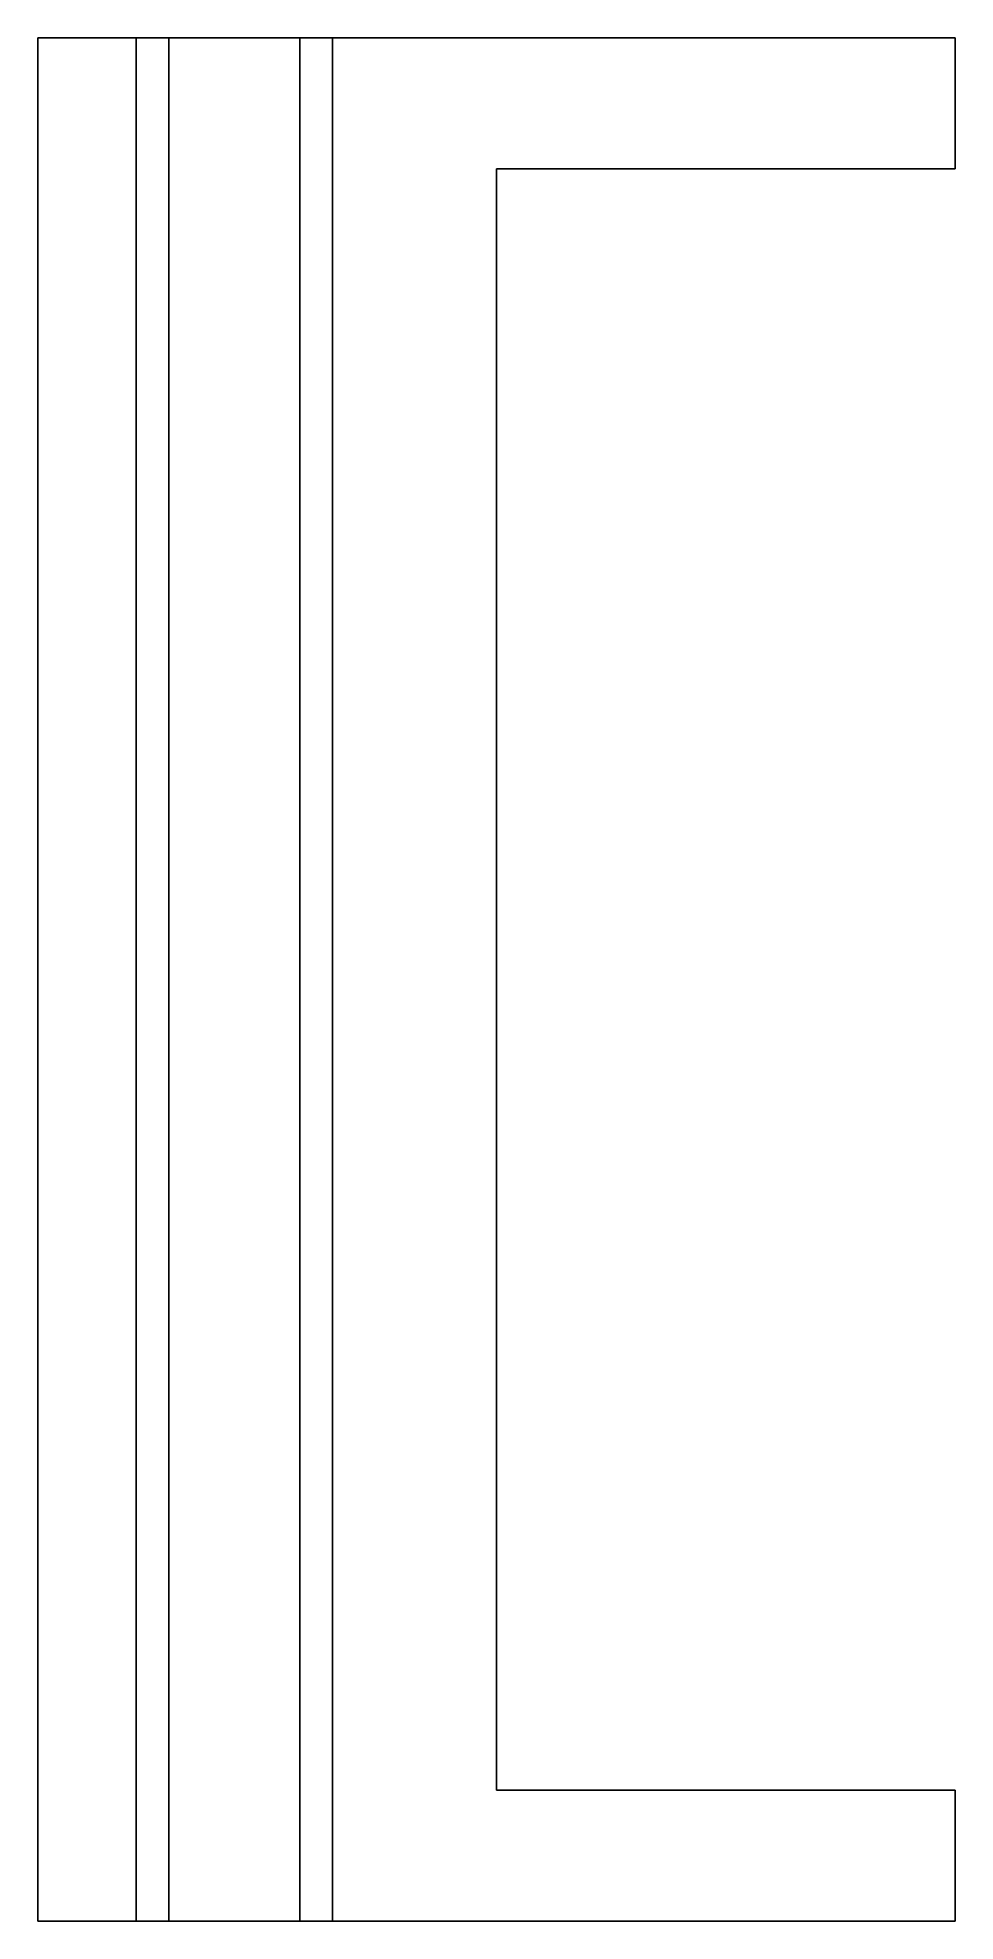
# Model space of a CAD drawing. Header units: metres. Extents: x -28 to 0, y -57.5 to 0.
import ezdxf

# ---------------------------------------------------------------- set-up
doc = ezdxf.new("R2010")
doc.units = ezdxf.units.M

msp = doc.modelspace()

# ---------------------------------------------------------------- linework, layer by layer
for points in [[(-28, -57.5), (-28, -56.35), (-28, -55.2), (-28, -54.05), (-28, -52.9), (-28, -51.75), (-28, -50.6), (-28, -49.45), (-28, -48.3), (-28, -47.15), (-28, -46), (-28, -44.85), (-28, -43.7), (-28, -42.55), (-28, -41.4), (-28, -40.25), (-28, -39.1), (-28, -37.95), (-28, -36.8), (-28, -35.65), (-28, -34.5), (-28, -33.35), (-28, -32.2), (-28, -31.05), (-28, -29.9), (-28, -28.75), (-28, -27.6), (-28, -26.45), (-28, -25.3), (-28, -24.15), (-28, -23), (-28, -21.85), (-28, -20.7), (-28, -19.55), (-28, -18.4), (-28, -17.25), (-28, -16.1), (-28, -14.95), (-28, -13.8), (-28, -12.65), (-28, -11.5), (-28, -10.35), (-28, -9.2), (-28, -8.05), (-28, -6.9), (-28, -5.75), (-28, -4.6), (-28, -3.45), (-28, -2.3), (-28, -1.15), (-28, 0)], [(-26.714, 0), (-26.762, 0), (-26.81, 0), (-26.858, 0), (-26.905, 0), (-26.95, 0), (-26.995, 0), (-27.04, 0), (-27.082, 0), (-27.123, 0), (-27.165, 0), (-27.206, 0), (-27.244, 0), (-27.283, 0), (-27.321, 0), (-27.357, 0), (-27.392, 0), (-27.427, 0), (-27.461, 0), (-27.493, 0), (-27.524, 0), (-27.556, 0), (-27.586, 0), (-27.613, 0), (-27.641, 0), (-27.669, 0), (-27.694, 0), (-27.718, 0), (-27.743, 0), (-27.765, 0), (-27.786, 0), (-27.807, 0), (-27.828, 0), (-27.845, 0), (-27.862, 0), (-27.879, 0), (-27.895, 0), (-27.908, 0), (-27.922, 0), (-27.935, 0), (-27.946, 0), (-27.955, 0), (-27.965, 0), (-27.974, 0), (-27.979, 0), (-27.985, 0), (-27.991, 0), (-27.994, 0), (-27.996, 0), (-27.998, 0), (-28, 0)], [(-26.714, 0), (-26.65, 0), (-26.586, 0), (-26.522, 0), (-26.46, 0), (-26.4, 0), (-26.34, 0), (-26.281, 0), (-26.224, 0), (-26.169, 0), (-26.113, 0), (-26.059, 0), (-26.008, 0), (-25.957, 0), (-25.905, 0), (-25.857, 0), (-25.811, 0), (-25.764, 0), (-25.718, 0), (-25.676, 0), (-25.634, 0), (-25.592, 0), (-25.553, 0), (-25.515, 0), (-25.478, 0), (-25.441, 0), (-25.408, 0), (-25.376, 0), (-25.343, 0), (-25.313, 0), (-25.285, 0), (-25.257, 0), (-25.23, 0), (-25.206, 0), (-25.184, 0), (-25.161, 0), (-25.14, 0), (-25.122, 0), (-25.104, 0), (-25.087, 0), (-25.073, 0), (-25.06, 0), (-25.047, 0), (-25.035, 0), (-25.028, 0), (-25.02, 0), (-25.012, 0), (-25.008, 0), (-25.005, 0), (-25.003, 0), (-25, 0)], [(-25, -57.5), (-25, -56.35), (-25, -55.2), (-25, -54.05), (-25, -52.9), (-25, -51.75), (-25, -50.6), (-25, -49.45), (-25, -48.3), (-25, -47.15), (-25, -46), (-25, -44.85), (-25, -43.7), (-25, -42.55), (-25, -41.4), (-25, -40.25), (-25, -39.1), (-25, -37.95), (-25, -36.8), (-25, -35.65), (-25, -34.5), (-25, -33.35), (-25, -32.2), (-25, -31.05), (-25, -29.9), (-25, -28.75), (-25, -27.6), (-25, -26.45), (-25, -25.3), (-25, -24.15), (-25, -23), (-25, -21.85), (-25, -20.7), (-25, -19.55), (-25, -18.4), (-25, -17.25), (-25, -16.1), (-25, -14.95), (-25, -13.8), (-25, -12.65), (-25, -11.5), (-25, -10.35), (-25, -9.2), (-25, -8.05), (-25, -6.9), (-25, -5.75), (-25, -4.6), (-25, -3.45), (-25, -2.3), (-25, -1.15), (-25, 0)], [(-25, 0), (-24.98, 0), (-24.96, 0), (-24.94, 0), (-24.92, 0), (-24.9, 0), (-24.88, 0), (-24.86, 0), (-24.84, 0), (-24.82, 0), (-24.8, 0), (-24.78, 0), (-24.76, 0), (-24.74, 0), (-24.72, 0), (-24.7, 0), (-24.68, 0), (-24.66, 0), (-24.64, 0), (-24.62, 0), (-24.6, 0), (-24.58, 0), (-24.56, 0), (-24.54, 0), (-24.52, 0), (-24.5, 0), (-24.48, 0), (-24.46, 0), (-24.44, 0), (-24.42, 0), (-24.4, 0), (-24.38, 0), (-24.36, 0), (-24.34, 0), (-24.32, 0), (-24.3, 0), (-24.28, 0), (-24.26, 0), (-24.24, 0), (-24.22, 0), (-24.2, 0), (-24.18, 0), (-24.16, 0), (-24.14, 0), (-24.12, 0), (-24.1, 0), (-24.08, 0), (-24.06, 0), (-24.04, 0), (-24.02, 0), (-24, 0)], [(-20, 0), (-20.08, 0), (-20.16, 0), (-20.24, 0), (-20.32, 0), (-20.4, 0), (-20.48, 0), (-20.56, 0), (-20.64, 0), (-20.72, 0), (-20.8, 0), (-20.88, 0), (-20.96, 0), (-21.04, 0), (-21.12, 0), (-21.2, 0), (-21.28, 0), (-21.36, 0), (-21.44, 0), (-21.52, 0), (-21.6, 0), (-21.68, 0), (-21.76, 0), (-21.84, 0), (-21.92, 0), (-22, 0), (-22.08, 0), (-22.16, 0), (-22.24, 0), (-22.32, 0), (-22.4, 0), (-22.48, 0), (-22.56, 0), (-22.64, 0), (-22.72, 0), (-22.8, 0), (-22.88, 0), (-22.96, 0), (-23.04, 0), (-23.12, 0), (-23.2, 0), (-23.28, 0), (-23.36, 0), (-23.44, 0), (-23.52, 0), (-23.6, 0), (-23.68, 0), (-23.76, 0), (-23.84, 0), (-23.92, 0), (-24, 0)], [(-24, 0), (-24, -1.15), (-24, -2.3), (-24, -3.45), (-24, -4.6), (-24, -5.75), (-24, -6.9), (-24, -8.05), (-24, -9.2), (-24, -10.35), (-24, -11.5), (-24, -12.65), (-24, -13.8), (-24, -14.95), (-24, -16.1), (-24, -17.25), (-24, -18.4), (-24, -19.55), (-24, -20.7), (-24, -21.85), (-24, -23), (-24, -24.15), (-24, -25.3), (-24, -26.45), (-24, -27.6), (-24, -28.75), (-24, -29.9), (-24, -31.05), (-24, -32.2), (-24, -33.35), (-24, -34.5), (-24, -35.65), (-24, -36.8), (-24, -37.95), (-24, -39.1), (-24, -40.25), (-24, -41.4), (-24, -42.55), (-24, -43.7), (-24, -44.85), (-24, -46), (-24, -47.15), (-24, -48.3), (-24, -49.45), (-24, -50.6), (-24, -51.75), (-24, -52.9), (-24, -54.05), (-24, -55.2), (-24, -56.35), (-24, -57.5)], [(-20, -57.5), (-20, -56.35), (-20, -55.2), (-20, -54.05), (-20, -52.9), (-20, -51.75), (-20, -50.6), (-20, -49.45), (-20, -48.3), (-20, -47.15), (-20, -46), (-20, -44.85), (-20, -43.7), (-20, -42.55), (-20, -41.4), (-20, -40.25), (-20, -39.1), (-20, -37.95), (-20, -36.8), (-20, -35.65), (-20, -34.5), (-20, -33.35), (-20, -32.2), (-20, -31.05), (-20, -29.9), (-20, -28.75), (-20, -27.6), (-20, -26.45), (-20, -25.3), (-20, -24.15), (-20, -23), (-20, -21.85), (-20, -20.7), (-20, -19.55), (-20, -18.4), (-20, -17.25), (-20, -16.1), (-20, -14.95), (-20, -13.8), (-20, -12.65), (-20, -11.5), (-20, -10.35), (-20, -9.2), (-20, -8.05), (-20, -6.9), (-20, -5.75), (-20, -4.6), (-20, -3.45), (-20, -2.3), (-20, -1.15), (-20, 0)], [(-20, 0), (-19.98, 0), (-19.96, 0), (-19.94, 0), (-19.92, 0), (-19.9, 0), (-19.88, 0), (-19.86, 0), (-19.84, 0), (-19.82, 0), (-19.8, 0), (-19.78, 0), (-19.76, 0), (-19.74, 0), (-19.72, 0), (-19.7, 0), (-19.68, 0), (-19.66, 0), (-19.64, 0), (-19.62, 0), (-19.6, 0), (-19.58, 0), (-19.56, 0), (-19.54, 0), (-19.52, 0), (-19.5, 0), (-19.48, 0), (-19.46, 0), (-19.44, 0), (-19.42, 0), (-19.4, 0), (-19.38, 0), (-19.36, 0), (-19.34, 0), (-19.32, 0), (-19.3, 0), (-19.28, 0), (-19.26, 0), (-19.24, 0), (-19.22, 0), (-19.2, 0), (-19.18, 0), (-19.16, 0), (-19.14, 0), (-19.12, 0), (-19.1, 0), (-19.08, 0), (-19.06, 0), (-19.04, 0), (-19.02, 0), (-19, 0)], [(-19, 0), (-19, -1.15), (-19, -2.3), (-19, -3.45), (-19, -4.6), (-19, -5.75), (-19, -6.9), (-19, -8.05), (-19, -9.2), (-19, -10.35), (-19, -11.5), (-19, -12.65), (-19, -13.8), (-19, -14.95), (-19, -16.1), (-19, -17.25), (-19, -18.4), (-19, -19.55), (-19, -20.7), (-19, -21.85), (-19, -23), (-19, -24.15), (-19, -25.3), (-19, -26.45), (-19, -27.6), (-19, -28.75), (-19, -29.9), (-19, -31.05), (-19, -32.2), (-19, -33.35), (-19, -34.5), (-19, -35.65), (-19, -36.8), (-19, -37.95), (-19, -39.1), (-19, -40.25), (-19, -41.4), (-19, -42.55), (-19, -43.7), (-19, -44.85), (-19, -46), (-19, -47.15), (-19, -48.3), (-19, -49.45), (-19, -50.6), (-19, -51.75), (-19, -52.9), (-19, -54.05), (-19, -55.2), (-19, -56.35), (-19, -57.5)], [(-19, 0), (-18.986, 0), (-18.972, 0), (-18.958, 0), (-18.932, 0), (-18.89, 0), (-18.848, 0), (-18.805, 0), (-18.74, 0), (-18.67, 0), (-18.601, 0), (-18.524, 0), (-18.427, 0), (-18.331, 0), (-18.235, 0), (-18.121, 0), (-17.999, 0), (-17.878, 0), (-17.753, 0), (-17.608, 0), (-17.462, 0), (-17.317, 0), (-17.159, 0), (-16.992, 0), (-16.824, 0), (-16.657, 0), (-16.47, 0), (-16.282, 0), (-16.095, 0), (-15.9, 0), (-15.695, 0), (-15.49, 0), (-15.286, 0), (-15.068, 0), (-14.848, 0), (-14.628, 0), (-14.405, 0), (-14.173, 0), (-13.941, 0), (-13.709, 0), (-13.47, 0), (-13.228, 0), (-12.987, 0), (-12.745, 0), (-12.497, 0), (-12.249, 0), (-12.002, 0), (-11.752, 0), (-11.502, 0), (-11.251, 0), (-11, 0)], [(-5, 0), (-5.12, 0), (-5.24, 0), (-5.36, 0), (-5.48, 0), (-5.6, 0), (-5.72, 0), (-5.84, 0), (-5.96, 0), (-6.08, 0), (-6.2, 0), (-6.32, 0), (-6.44, 0), (-6.56, 0), (-6.68, 0), (-6.8, 0), (-6.92, 0), (-7.04, 0), (-7.16, 0), (-7.28, 0), (-7.4, 0), (-7.52, 0), (-7.64, 0), (-7.76, 0), (-7.88, 0), (-8, 0), (-8.12, 0), (-8.24, 0), (-8.36, 0), (-8.48, 0), (-8.6, 0), (-8.72, 0), (-8.84, 0), (-8.96, 0), (-9.08, 0), (-9.2, 0), (-9.32, 0), (-9.44, 0), (-9.56, 0), (-9.68, 0), (-9.8, 0), (-9.92, 0), (-10.04, 0), (-10.16, 0), (-10.28, 0), (-10.4, 0), (-10.52, 0), (-10.64, 0), (-10.76, 0), (-10.88, 0), (-11, 0)], [(0, 0), (-0.009, 0), (-0.018, 0), (-0.026, 0), (-0.043, 0), (-0.069, 0), (-0.095, 0), (-0.122, 0), (-0.163, 0), (-0.206, 0), (-0.25, 0), (-0.298, 0), (-0.358, 0), (-0.418, 0), (-0.478, 0), (-0.549, 0), (-0.625, 0), (-0.701, 0), (-0.779, 0), (-0.87, 0), (-0.961, 0), (-1.052, 0), (-1.151, 0), (-1.255, 0), (-1.36, 0), (-1.464, 0), (-1.582, 0), (-1.699, 0), (-1.816, 0), (-1.937, 0), (-2.065, 0), (-2.194, 0), (-2.322, 0), (-2.458, 0), (-2.595, 0), (-2.732, 0), (-2.872, 0), (-3.017, 0), (-3.162, 0), (-3.307, 0), (-3.456, 0), (-3.607, 0), (-3.758, 0), (-3.91, 0), (-4.064, 0), (-4.219, 0), (-4.374, 0), (-4.53, 0), (-4.686, 0), (-4.843, 0), (-5, 0)], [(0, -4), (0, -3.92), (0, -3.84), (0, -3.76), (0, -3.68), (0, -3.6), (0, -3.52), (0, -3.44), (0, -3.36), (0, -3.28), (0, -3.2), (0, -3.12), (0, -3.04), (0, -2.96), (0, -2.88), (0, -2.8), (0, -2.72), (0, -2.64), (0, -2.56), (0, -2.48), (0, -2.4), (0, -2.32), (0, -2.24), (0, -2.16), (0, -2.08), (0, -2), (0, -1.92), (0, -1.84), (0, -1.76), (0, -1.68), (0, -1.6), (0, -1.52), (0, -1.44), (0, -1.36), (0, -1.28), (0, -1.2), (0, -1.12), (0, -1.04), (0, -0.96), (0, -0.88), (0, -0.8), (0, -0.72), (0, -0.64), (0, -0.56), (0, -0.48), (0, -0.4), (0, -0.32), (0, -0.24), (0, -0.16), (0, -0.08), (0, 0)], [(-11, -4), (-11.061, -4), (-11.123, -4), (-11.184, -4), (-11.246, -4), (-11.307, -4), (-11.369, -4), (-11.43, -4), (-11.492, -4), (-11.553, -4), (-11.614, -4), (-11.676, -4), (-11.737, -4), (-11.798, -4), (-11.859, -4), (-11.92, -4), (-11.981, -4), (-12.043, -4), (-12.104, -4), (-12.164, -4), (-12.225, -4), (-12.286, -4), (-12.347, -4), (-12.407, -4), (-12.468, -4), (-12.528, -4), (-12.588, -4), (-12.649, -4), (-12.709, -4), (-12.769, -4), (-12.829, -4), (-12.888, -4), (-12.948, -4), (-13.008, -4), (-13.067, -4), (-13.127, -4), (-13.186, -4), (-13.245, -4), (-13.304, -4), (-13.363, -4), (-13.421, -4), (-13.48, -4), (-13.538, -4), (-13.597, -4), (-13.655, -4), (-13.713, -4), (-13.77, -4), (-13.828, -4), (-13.885, -4), (-13.943, -4), (-14, -4)], [(-14, -4), (-14, -4.99), (-14, -5.98), (-14, -6.97), (-14, -7.96), (-14, -8.95), (-14, -9.94), (-14, -10.93), (-14, -11.92), (-14, -12.91), (-14, -13.9), (-14, -14.89), (-14, -15.88), (-14, -16.87), (-14, -17.86), (-14, -18.85), (-14, -19.84), (-14, -20.83), (-14, -21.82), (-14, -22.81), (-14, -23.8), (-14, -24.79), (-14, -25.78), (-14, -26.77), (-14, -27.76), (-14, -28.75), (-14, -29.74), (-14, -30.73), (-14, -31.72), (-14, -32.71), (-14, -33.7), (-14, -34.69), (-14, -35.68), (-14, -36.67), (-14, -37.66), (-14, -38.65), (-14, -39.64), (-14, -40.63), (-14, -41.62), (-14, -42.61), (-14, -43.6), (-14, -44.59), (-14, -45.58), (-14, -46.57), (-14, -47.56), (-14, -48.55), (-14, -49.54), (-14, -50.53), (-14, -51.52), (-14, -52.51), (-14, -53.5)], [(-5, -4), (-5.12, -4), (-5.24, -4), (-5.36, -4), (-5.48, -4), (-5.6, -4), (-5.72, -4), (-5.84, -4), (-5.96, -4), (-6.08, -4), (-6.2, -4), (-6.32, -4), (-6.44, -4), (-6.56, -4), (-6.68, -4), (-6.8, -4), (-6.92, -4), (-7.04, -4), (-7.16, -4), (-7.28, -4), (-7.4, -4), (-7.52, -4), (-7.64, -4), (-7.76, -4), (-7.88, -4), (-8, -4), (-8.12, -4), (-8.24, -4), (-8.36, -4), (-8.48, -4), (-8.6, -4), (-8.72, -4), (-8.84, -4), (-8.96, -4), (-9.08, -4), (-9.2, -4), (-9.32, -4), (-9.44, -4), (-9.56, -4), (-9.68, -4), (-9.8, -4), (-9.92, -4), (-10.04, -4), (-10.16, -4), (-10.28, -4), (-10.4, -4), (-10.52, -4), (-10.64, -4), (-10.76, -4), (-10.88, -4), (-11, -4)], [(0, -4), (-0.009, -4), (-0.018, -4), (-0.026, -4), (-0.043, -4), (-0.069, -4), (-0.095, -4), (-0.122, -4), (-0.163, -4), (-0.206, -4), (-0.25, -4), (-0.298, -4), (-0.358, -4), (-0.418, -4), (-0.478, -4), (-0.549, -4), (-0.625, -4), (-0.701, -4), (-0.779, -4), (-0.87, -4), (-0.961, -4), (-1.052, -4), (-1.151, -4), (-1.255, -4), (-1.36, -4), (-1.464, -4), (-1.582, -4), (-1.699, -4), (-1.816, -4), (-1.937, -4), (-2.065, -4), (-2.194, -4), (-2.322, -4), (-2.458, -4), (-2.595, -4), (-2.732, -4), (-2.872, -4), (-3.017, -4), (-3.162, -4), (-3.307, -4), (-3.456, -4), (-3.607, -4), (-3.758, -4), (-3.91, -4), (-4.064, -4), (-4.219, -4), (-4.374, -4), (-4.53, -4), (-4.686, -4), (-4.843, -4), (-5, -4)], [(-14, -53.5), (-13.943, -53.5), (-13.885, -53.5), (-13.828, -53.5), (-13.77, -53.5), (-13.713, -53.5), (-13.655, -53.5), (-13.597, -53.5), (-13.538, -53.5), (-13.48, -53.5), (-13.421, -53.5), (-13.363, -53.5), (-13.304, -53.5), (-13.245, -53.5), (-13.186, -53.5), (-13.127, -53.5), (-13.067, -53.5), (-13.008, -53.5), (-12.948, -53.5), (-12.888, -53.5), (-12.829, -53.5), (-12.769, -53.5), (-12.709, -53.5), (-12.649, -53.5), (-12.588, -53.5), (-12.528, -53.5), (-12.468, -53.5), (-12.407, -53.5), (-12.347, -53.5), (-12.286, -53.5), (-12.225, -53.5), (-12.164, -53.5), (-12.104, -53.5), (-12.043, -53.5), (-11.981, -53.5), (-11.92, -53.5), (-11.859, -53.5), (-11.798, -53.5), (-11.737, -53.5), (-11.676, -53.5), (-11.614, -53.5), (-11.553, -53.5), (-11.492, -53.5), (-11.43, -53.5), (-11.369, -53.5), (-11.307, -53.5), (-11.246, -53.5), (-11.184, -53.5), (-11.123, -53.5), (-11.061, -53.5), (-11, -53.5)], [(-5, -53.5), (-5.12, -53.5), (-5.24, -53.5), (-5.36, -53.5), (-5.48, -53.5), (-5.6, -53.5), (-5.72, -53.5), (-5.84, -53.5), (-5.96, -53.5), (-6.08, -53.5), (-6.2, -53.5), (-6.32, -53.5), (-6.44, -53.5), (-6.56, -53.5), (-6.68, -53.5), (-6.8, -53.5), (-6.92, -53.5), (-7.04, -53.5), (-7.16, -53.5), (-7.28, -53.5), (-7.4, -53.5), (-7.52, -53.5), (-7.64, -53.5), (-7.76, -53.5), (-7.88, -53.5), (-8, -53.5), (-8.12, -53.5), (-8.24, -53.5), (-8.36, -53.5), (-8.48, -53.5), (-8.6, -53.5), (-8.72, -53.5), (-8.84, -53.5), (-8.96, -53.5), (-9.08, -53.5), (-9.2, -53.5), (-9.32, -53.5), (-9.44, -53.5), (-9.56, -53.5), (-9.68, -53.5), (-9.8, -53.5), (-9.92, -53.5), (-10.04, -53.5), (-10.16, -53.5), (-10.28, -53.5), (-10.4, -53.5), (-10.52, -53.5), (-10.64, -53.5), (-10.76, -53.5), (-10.88, -53.5), (-11, -53.5)], [(0, -53.5), (-0.009, -53.5), (-0.018, -53.5), (-0.026, -53.5), (-0.043, -53.5), (-0.069, -53.5), (-0.095, -53.5), (-0.122, -53.5), (-0.163, -53.5), (-0.206, -53.5), (-0.25, -53.5), (-0.298, -53.5), (-0.358, -53.5), (-0.418, -53.5), (-0.478, -53.5), (-0.549, -53.5), (-0.625, -53.5), (-0.701, -53.5), (-0.779, -53.5), (-0.87, -53.5), (-0.961, -53.5), (-1.052, -53.5), (-1.151, -53.5), (-1.255, -53.5), (-1.36, -53.5), (-1.464, -53.5), (-1.582, -53.5), (-1.699, -53.5), (-1.816, -53.5), (-1.937, -53.5), (-2.065, -53.5), (-2.194, -53.5), (-2.322, -53.5), (-2.458, -53.5), (-2.595, -53.5), (-2.732, -53.5), (-2.872, -53.5), (-3.017, -53.5), (-3.162, -53.5), (-3.307, -53.5), (-3.456, -53.5), (-3.607, -53.5), (-3.758, -53.5), (-3.91, -53.5), (-4.064, -53.5), (-4.219, -53.5), (-4.374, -53.5), (-4.53, -53.5), (-4.686, -53.5), (-4.843, -53.5), (-5, -53.5)], [(0, -57.5), (0, -57.42), (0, -57.34), (0, -57.26), (0, -57.18), (0, -57.1), (0, -57.02), (0, -56.94), (0, -56.86), (0, -56.78), (0, -56.7), (0, -56.62), (0, -56.54), (0, -56.46), (0, -56.38), (0, -56.3), (0, -56.22), (0, -56.14), (0, -56.06), (0, -55.98), (0, -55.9), (0, -55.82), (0, -55.74), (0, -55.66), (0, -55.58), (0, -55.5), (0, -55.42), (0, -55.34), (0, -55.26), (0, -55.18), (0, -55.1), (0, -55.02), (0, -54.94), (0, -54.86), (0, -54.78), (0, -54.7), (0, -54.62), (0, -54.54), (0, -54.46), (0, -54.38), (0, -54.3), (0, -54.22), (0, -54.14), (0, -54.06), (0, -53.98), (0, -53.9), (0, -53.82), (0, -53.74), (0, -53.66), (0, -53.58), (0, -53.5)], [(-26.714, -57.5), (-26.762, -57.5), (-26.81, -57.5), (-26.858, -57.5), (-26.905, -57.5), (-26.95, -57.5), (-26.995, -57.5), (-27.04, -57.5), (-27.082, -57.5), (-27.123, -57.5), (-27.165, -57.5), (-27.206, -57.5), (-27.244, -57.5), (-27.283, -57.5), (-27.321, -57.5), (-27.357, -57.5), (-27.392, -57.5), (-27.427, -57.5), (-27.461, -57.5), (-27.493, -57.5), (-27.524, -57.5), (-27.556, -57.5), (-27.586, -57.5), (-27.613, -57.5), (-27.641, -57.5), (-27.669, -57.5), (-27.694, -57.5), (-27.718, -57.5), (-27.743, -57.5), (-27.765, -57.5), (-27.786, -57.5), (-27.807, -57.5), (-27.828, -57.5), (-27.845, -57.5), (-27.862, -57.5), (-27.879, -57.5), (-27.895, -57.5), (-27.908, -57.5), (-27.922, -57.5), (-27.935, -57.5), (-27.946, -57.5), (-27.955, -57.5), (-27.965, -57.5), (-27.974, -57.5), (-27.979, -57.5), (-27.985, -57.5), (-27.991, -57.5), (-27.994, -57.5), (-27.996, -57.5), (-27.998, -57.5), (-28, -57.5)], [(-25, -57.5), (-25.003, -57.5), (-25.005, -57.5), (-25.008, -57.5), (-25.012, -57.5), (-25.02, -57.5), (-25.028, -57.5), (-25.035, -57.5), (-25.047, -57.5), (-25.06, -57.5), (-25.073, -57.5), (-25.087, -57.5), (-25.104, -57.5), (-25.122, -57.5), (-25.14, -57.5), (-25.161, -57.5), (-25.184, -57.5), (-25.206, -57.5), (-25.23, -57.5), (-25.257, -57.5), (-25.285, -57.5), (-25.313, -57.5), (-25.343, -57.5), (-25.376, -57.5), (-25.408, -57.5), (-25.441, -57.5), (-25.478, -57.5), (-25.515, -57.5), (-25.553, -57.5), (-25.592, -57.5), (-25.634, -57.5), (-25.676, -57.5), (-25.718, -57.5), (-25.764, -57.5), (-25.811, -57.5), (-25.857, -57.5), (-25.905, -57.5), (-25.957, -57.5), (-26.008, -57.5), (-26.059, -57.5), (-26.113, -57.5), (-26.169, -57.5), (-26.224, -57.5), (-26.281, -57.5), (-26.34, -57.5), (-26.4, -57.5), (-26.46, -57.5), (-26.522, -57.5), (-26.586, -57.5), (-26.65, -57.5), (-26.714, -57.5)], [(-24, -57.5), (-24.02, -57.5), (-24.04, -57.5), (-24.06, -57.5), (-24.08, -57.5), (-24.1, -57.5), (-24.12, -57.5), (-24.14, -57.5), (-24.16, -57.5), (-24.18, -57.5), (-24.2, -57.5), (-24.22, -57.5), (-24.24, -57.5), (-24.26, -57.5), (-24.28, -57.5), (-24.3, -57.5), (-24.32, -57.5), (-24.34, -57.5), (-24.36, -57.5), (-24.38, -57.5), (-24.4, -57.5), (-24.42, -57.5), (-24.44, -57.5), (-24.46, -57.5), (-24.48, -57.5), (-24.5, -57.5), (-24.52, -57.5), (-24.54, -57.5), (-24.56, -57.5), (-24.58, -57.5), (-24.6, -57.5), (-24.62, -57.5), (-24.64, -57.5), (-24.66, -57.5), (-24.68, -57.5), (-24.7, -57.5), (-24.72, -57.5), (-24.74, -57.5), (-24.76, -57.5), (-24.78, -57.5), (-24.8, -57.5), (-24.82, -57.5), (-24.84, -57.5), (-24.86, -57.5), (-24.88, -57.5), (-24.9, -57.5), (-24.92, -57.5), (-24.94, -57.5), (-24.96, -57.5), (-24.98, -57.5), (-25, -57.5)], [(-20, -57.5), (-20.08, -57.5), (-20.16, -57.5), (-20.24, -57.5), (-20.32, -57.5), (-20.4, -57.5), (-20.48, -57.5), (-20.56, -57.5), (-20.64, -57.5), (-20.72, -57.5), (-20.8, -57.5), (-20.88, -57.5), (-20.96, -57.5), (-21.04, -57.5), (-21.12, -57.5), (-21.2, -57.5), (-21.28, -57.5), (-21.36, -57.5), (-21.44, -57.5), (-21.52, -57.5), (-21.6, -57.5), (-21.68, -57.5), (-21.76, -57.5), (-21.84, -57.5), (-21.92, -57.5), (-22, -57.5), (-22.08, -57.5), (-22.16, -57.5), (-22.24, -57.5), (-22.32, -57.5), (-22.4, -57.5), (-22.48, -57.5), (-22.56, -57.5), (-22.64, -57.5), (-22.72, -57.5), (-22.8, -57.5), (-22.88, -57.5), (-22.96, -57.5), (-23.04, -57.5), (-23.12, -57.5), (-23.2, -57.5), (-23.28, -57.5), (-23.36, -57.5), (-23.44, -57.5), (-23.52, -57.5), (-23.6, -57.5), (-23.68, -57.5), (-23.76, -57.5), (-23.84, -57.5), (-23.92, -57.5), (-24, -57.5)], [(-19, -57.5), (-19.02, -57.5), (-19.04, -57.5), (-19.06, -57.5), (-19.08, -57.5), (-19.1, -57.5), (-19.12, -57.5), (-19.14, -57.5), (-19.16, -57.5), (-19.18, -57.5), (-19.2, -57.5), (-19.22, -57.5), (-19.24, -57.5), (-19.26, -57.5), (-19.28, -57.5), (-19.3, -57.5), (-19.32, -57.5), (-19.34, -57.5), (-19.36, -57.5), (-19.38, -57.5), (-19.4, -57.5), (-19.42, -57.5), (-19.44, -57.5), (-19.46, -57.5), (-19.48, -57.5), (-19.5, -57.5), (-19.52, -57.5), (-19.54, -57.5), (-19.56, -57.5), (-19.58, -57.5), (-19.6, -57.5), (-19.62, -57.5), (-19.64, -57.5), (-19.66, -57.5), (-19.68, -57.5), (-19.7, -57.5), (-19.72, -57.5), (-19.74, -57.5), (-19.76, -57.5), (-19.78, -57.5), (-19.8, -57.5), (-19.82, -57.5), (-19.84, -57.5), (-19.86, -57.5), (-19.88, -57.5), (-19.9, -57.5), (-19.92, -57.5), (-19.94, -57.5), (-19.96, -57.5), (-19.98, -57.5), (-20, -57.5)], [(-11, -57.5), (-11.251, -57.5), (-11.502, -57.5), (-11.752, -57.5), (-12.002, -57.5), (-12.249, -57.5), (-12.497, -57.5), (-12.745, -57.5), (-12.987, -57.5), (-13.228, -57.5), (-13.47, -57.5), (-13.709, -57.5), (-13.941, -57.5), (-14.173, -57.5), (-14.405, -57.5), (-14.628, -57.5), (-14.848, -57.5), (-15.068, -57.5), (-15.286, -57.5), (-15.49, -57.5), (-15.695, -57.5), (-15.9, -57.5), (-16.095, -57.5), (-16.282, -57.5), (-16.47, -57.5), (-16.657, -57.5), (-16.824, -57.5), (-16.992, -57.5), (-17.159, -57.5), (-17.317, -57.5), (-17.462, -57.5), (-17.608, -57.5), (-17.753, -57.5), (-17.878, -57.5), (-17.999, -57.5), (-18.121, -57.5), (-18.235, -57.5), (-18.331, -57.5), (-18.427, -57.5), (-18.524, -57.5), (-18.601, -57.5), (-18.67, -57.5), (-18.74, -57.5), (-18.805, -57.5), (-18.848, -57.5), (-18.89, -57.5), (-18.932, -57.5), (-18.958, -57.5), (-18.972, -57.5), (-18.986, -57.5), (-19, -57.5)], [(-5, -57.5), (-5.12, -57.5), (-5.24, -57.5), (-5.36, -57.5), (-5.48, -57.5), (-5.6, -57.5), (-5.72, -57.5), (-5.84, -57.5), (-5.96, -57.5), (-6.08, -57.5), (-6.2, -57.5), (-6.32, -57.5), (-6.44, -57.5), (-6.56, -57.5), (-6.68, -57.5), (-6.8, -57.5), (-6.92, -57.5), (-7.04, -57.5), (-7.16, -57.5), (-7.28, -57.5), (-7.4, -57.5), (-7.52, -57.5), (-7.64, -57.5), (-7.76, -57.5), (-7.88, -57.5), (-8, -57.5), (-8.12, -57.5), (-8.24, -57.5), (-8.36, -57.5), (-8.48, -57.5), (-8.6, -57.5), (-8.72, -57.5), (-8.84, -57.5), (-8.96, -57.5), (-9.08, -57.5), (-9.2, -57.5), (-9.32, -57.5), (-9.44, -57.5), (-9.56, -57.5), (-9.68, -57.5), (-9.8, -57.5), (-9.92, -57.5), (-10.04, -57.5), (-10.16, -57.5), (-10.28, -57.5), (-10.4, -57.5), (-10.52, -57.5), (-10.64, -57.5), (-10.76, -57.5), (-10.88, -57.5), (-11, -57.5)], [(0, -57.5), (-0.009, -57.5), (-0.018, -57.5), (-0.026, -57.5), (-0.043, -57.5), (-0.069, -57.5), (-0.095, -57.5), (-0.122, -57.5), (-0.163, -57.5), (-0.206, -57.5), (-0.25, -57.5), (-0.298, -57.5), (-0.358, -57.5), (-0.418, -57.5), (-0.478, -57.5), (-0.549, -57.5), (-0.625, -57.5), (-0.701, -57.5), (-0.779, -57.5), (-0.87, -57.5), (-0.961, -57.5), (-1.052, -57.5), (-1.151, -57.5), (-1.255, -57.5), (-1.36, -57.5), (-1.464, -57.5), (-1.582, -57.5), (-1.699, -57.5), (-1.816, -57.5), (-1.937, -57.5), (-2.065, -57.5), (-2.194, -57.5), (-2.322, -57.5), (-2.458, -57.5), (-2.595, -57.5), (-2.732, -57.5), (-2.872, -57.5), (-3.017, -57.5), (-3.162, -57.5), (-3.307, -57.5), (-3.456, -57.5), (-3.607, -57.5), (-3.758, -57.5), (-3.91, -57.5), (-4.064, -57.5), (-4.219, -57.5), (-4.374, -57.5), (-4.53, -57.5), (-4.686, -57.5), (-4.843, -57.5), (-5, -57.5)]]:
    msp.add_lwpolyline(points)

doc.saveas('drawing.dxf')
